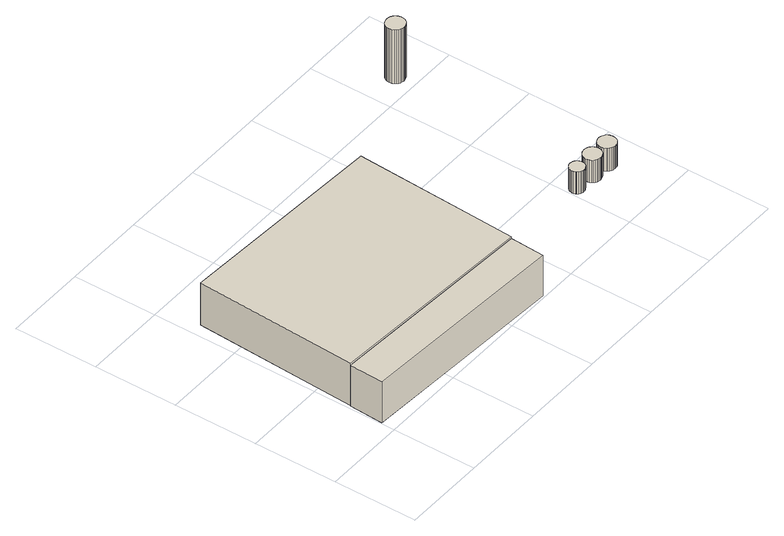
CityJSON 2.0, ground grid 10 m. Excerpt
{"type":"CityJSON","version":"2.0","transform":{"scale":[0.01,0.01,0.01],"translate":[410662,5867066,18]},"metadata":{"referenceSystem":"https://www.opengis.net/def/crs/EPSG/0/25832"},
"CityObjects":{
"building1":{"type":"Building","attributes":{"Gemeindeschluessel":"03454033","AbsoluteHoehe":"18.55","MittlereTraufHoehe":"23.951","Firsthoehe":"24.387","function":"51009_1610","roofType":"2100","measuredHeight":5.84},"address":[{"country":"Germany","locality":"Lorup"}],"geometry":[{"type":"MultiSurface","lod":"1","boundaries":[[[0,1,2,3]],[[4,5,6,7]],[[4,7,3,2]],[[5,4,2,1]],[[6,5,1,0]],[[7,6,0,3]]]}]},
"building2":{"type":"Building","attributes":{"Gemeindeschluessel":"03454033","AbsoluteHoehe":"18.599","MittlereTraufHoehe":"23.758","Firsthoehe":"25.237","function":"31001_2720","roofType":"3100","measuredHeight":6.64},"address":[{"country":"Germany","locality":"Lorup"}],"geometry":[{"type":"MultiSurface","lod":"1","boundaries":[[[8,9,10,11]],[[12,13,14,15]],[[12,15,11,10]],[[13,12,10,9]],[[14,13,9,8]],[[15,14,8,11]]]}]},
"building3":{"type":"Building","attributes":{"Gemeindeschluessel":"03454033","AbsoluteHoehe":"18.538","MittlereTraufHoehe":"21.442","Firsthoehe":"21.442","function":"51003_1201","roofType":"1000","measuredHeight":2.9},"address":[{"country":"Germany","locality":"Lorup"}],"geometry":[{"type":"MultiSurface","lod":"1","boundaries":[[[16,17,18,19,20,21,22,23,24,25,26,27,28,29,30,31,32,33,34,35,36,37,38,39,40,41,42,43,44,45,46,47,48,49,50,51]],[[52,53,54,55,56,57,58,59,60,61,62,63,64,65,66,67,68,69,70,71,72,73,74,75,76,77,78,79,80,81,82,83,84,85,86,87]],[[52,87,51,50]],[[53,52,50,49]],[[54,53,49,48]],[[55,54,48,47]],[[56,55,47,46]],[[57,56,46,45]],[[58,57,45,44]],[[59,58,44,43]],[[60,59,43,42]],[[61,60,42,41]],[[62,61,41,40]],[[63,62,40,39]],[[64,63,39,38]],[[65,64,38,37]],[[66,65,37,36]],[[67,66,36,35]],[[68,67,35,34]],[[69,68,34,33]],[[70,69,33,32]],[[71,70,32,31]],[[72,71,31,30]],[[73,72,30,29]],[[74,73,29,28]],[[75,74,28,27]],[[76,75,27,26]],[[77,76,26,25]],[[78,77,25,24]],[[79,78,24,23]],[[80,79,23,22]],[[81,80,22,21]],[[82,81,21,20]],[[83,82,20,19]],[[84,83,19,18]],[[85,84,18,17]],[[86,85,17,16]],[[87,86,16,51]]]}]},
"building4":{"type":"Building","attributes":{"Gemeindeschluessel":"03454033","AbsoluteHoehe":"18.495","MittlereTraufHoehe":"21.458","Firsthoehe":"21.458","function":"51003_1201","roofType":"1000","measuredHeight":2.96},"address":[{"country":"Germany","locality":"Lorup"}],"geometry":[{"type":"MultiSurface","lod":"1","boundaries":[[[88,89,90,91,92,93,94,95,96,97,98,99,100,101,102,103,104,105,106,107,108,109,110,111,112,113,114,115,116,117,118,119,120,121,122,123,124]],[[125,126,127,128,129,130,131,132,133,134,135,136,137,138,139,140,141,142,143,144,145,146,147,148,149,150,151,152,153,154,155,156,157,158,159,160,161]],[[125,161,124,123]],[[126,125,123,122]],[[127,126,122,121]],[[128,127,121,120]],[[129,128,120,119]],[[130,129,119,118]],[[131,130,118,117]],[[132,131,117,116]],[[133,132,116,115]],[[134,133,115,114]],[[135,134,114,113]],[[136,135,113,112]],[[137,136,112,111]],[[138,137,111,110]],[[139,138,110,109]],[[140,139,109,108]],[[141,140,108,107]],[[142,141,107,106]],[[143,142,106,105]],[[144,143,105,104]],[[145,144,104,103]],[[146,145,103,102]],[[147,146,102,101]],[[148,147,101,100]],[[149,148,100,99]],[[150,149,99,98]],[[151,150,98,97]],[[152,151,97,96]],[[153,152,96,95]],[[154,153,95,94]],[[155,154,94,93]],[[156,155,93,92]],[[157,156,92,91]],[[158,157,91,90]],[[159,158,90,89]],[[160,159,89,88]],[[161,160,88,124]]]}]},
"building5":{"type":"Building","attributes":{"Gemeindeschluessel":"03454033","AbsoluteHoehe":"18.459","MittlereTraufHoehe":"21.465","Firsthoehe":"21.465","function":"51003_1201","roofType":"1000","measuredHeight":3.01},"address":[{"country":"Germany","locality":"Lorup"}],"geometry":[{"type":"MultiSurface","lod":"1","boundaries":[[[162,163,164,165,166,167,168,169,170,171,172,173,174,175,176,177,178,179,180,181,182,183,184,185,186,187,188,189,190,191,192,193,194,195,196,197,198,199]],[[200,201,202,203,204,205,206,207,208,209,210,211,212,213,214,215,216,217,218,219,220,221,222,223,224,225,226,227,228,229,230,231,232,233,234,235,236,237]],[[200,237,199,198]],[[201,200,198,197]],[[202,201,197,196]],[[203,202,196,195]],[[204,203,195,194]],[[205,204,194,193]],[[206,205,193,192]],[[207,206,192,191]],[[208,207,191,190]],[[209,208,190,189]],[[210,209,189,188]],[[211,210,188,187]],[[212,211,187,186]],[[213,212,186,185]],[[214,213,185,184]],[[215,214,184,183]],[[216,215,183,182]],[[217,216,182,181]],[[218,217,181,180]],[[219,218,180,179]],[[220,219,179,178]],[[221,220,178,177]],[[222,221,177,176]],[[223,222,176,175]],[[224,223,175,174]],[[225,224,174,173]],[[226,225,173,172]],[[227,226,172,171]],[[228,227,171,170]],[[229,228,170,169]],[[230,229,169,168]],[[231,230,168,167]],[[232,231,167,166]],[[233,232,166,165]],[[234,233,165,164]],[[235,234,164,163]],[[236,235,163,162]],[[237,236,162,199]]]}]},
"building6":{"type":"Building","attributes":{"Gemeindeschluessel":"03454033","AbsoluteHoehe":"18.514","MittlereTraufHoehe":"25.624","Firsthoehe":"25.624","function":"51003_1201","roofType":"1000","measuredHeight":7.11},"address":[{"country":"Germany","locality":"Lorup"}],"geometry":[{"type":"MultiSurface","lod":"1","boundaries":[[[238,239,240,241,242,243,244,245,246,247,248,249,250,251,252,253,254,255,256,257,258,259,260,261,262,263,264,265,266,267,268,269,270,271,272,273,274,275,276,277]],[[278,279,280,281,282,283,284,285,286,287,288,289,290,291,292,293,294,295,296,297,298,299,300,301,302,303,304,305,306,307,308,309,310,311,312,313,314,315,316,317]],[[278,317,277,276]],[[279,278,276,275]],[[280,279,275,274]],[[281,280,274,273]],[[282,281,273,272]],[[283,282,272,271]],[[284,283,271,270]],[[285,284,270,269]],[[286,285,269,268]],[[287,286,268,267]],[[288,287,267,266]],[[289,288,266,265]],[[290,289,265,264]],[[291,290,264,263]],[[292,291,263,262]],[[293,292,262,261]],[[294,293,261,260]],[[295,294,260,259]],[[296,295,259,258]],[[297,296,258,257]],[[298,297,257,256]],[[299,298,256,255]],[[300,299,255,254]],[[301,300,254,253]],[[302,301,253,252]],[[303,302,252,251]],[[304,303,251,250]],[[305,304,250,249]],[[306,305,249,248]],[[307,306,248,247]],[[308,307,247,246]],[[309,308,246,245]],[[310,309,245,244]],[[311,310,244,243]],[[312,311,243,242]],[[313,312,242,241]],[[314,313,241,240]],[[315,314,240,239]],[[316,315,239,238]],[[317,316,238,277]]]}]}
},
"vertices":[
[2555,21,595],[2577,430,595],[32,572,595],[10,163,595],[32,572,55],[2577,430,55],[2555,21,55],[10,163,55],
[32,572,618],[2577,430,618],[2681,2394,618],[141,2530,618],[2681,2394,60],[2577,430,60],[32,572,60],[141,2530,60],
[4029,689,344],[4032,684,344],[4046,669,344],[4061,659,344],[4076,652,344],[4090,649,344],[4103,648,344],[4115,649,344],[4129,652,344],[4145,659,344],[4160,669,344],[4174,684,344],[4177,689,344],[4182,698,344],[4188,717,344],[4190,736,344],[4189,752,344],[4185,766,344],[4179,778,344],[4172,788,344],[4163,799,344],[4150,809,344],[4133,818,344],[4113,822,344],[4103,823,344],[4092,822,344],[4072,818,344],[4056,809,344],[4043,799,344],[4033,788,344],[4026,778,344],[4021,766,344],[4017,752,344],[4015,736,344],[4017,717,344],[4024,698,344],[4017,717,54],[4015,736,54],[4017,752,54],[4021,766,54],[4026,778,54],[4033,788,54],[4043,799,54],[4056,809,54],[4072,818,54],[4092,822,54],[4103,823,54],[4113,822,54],[4133,818,54],[4150,809,54],[4163,799,54],[4172,788,54],[4179,778,54],[4185,766,54],[4189,752,54],[4190,736,54],[4188,717,54],[4182,698,54],[4177,689,54],[4174,684,54],[4160,669,54],[4145,659,54],[4129,652,54],[4115,649,54],[4103,648,54],[4090,649,54],[4076,652,54],[4061,659,54],[4046,669,54],[4032,684,54],[4029,689,54],[4024,698,54],
[4274,659,346],[4290,645,346],[4307,634,346],[4323,628,346],[4339,625,346],[4353,624,346],[4366,625,346],[4382,628,346],[4398,634,346],[4415,645,346],[4431,659,346],[4441,673,346],[4452,694,346],[4457,715,346],[4458,735,346],[4455,752,346],[4451,767,346],[4445,780,346],[4437,791,346],[4427,803,346],[4414,815,346],[4397,825,346],[4376,832,346],[4353,834,346],[4352,834,346],[4329,832,346],[4309,825,346],[4292,815,346],[4278,803,346],[4268,791,346],[4261,780,346],[4255,767,346],[4250,752,346],[4248,735,346],[4248,715,346],[4253,694,346],[4264,673,346],[4253,694,50],[4248,715,50],[4248,735,50],[4250,752,50],[4255,767,50],[4261,780,50],[4268,791,50],[4278,803,50],[4292,815,50],[4309,825,50],[4329,832,50],[4352,834,50],[4353,834,50],[4376,832,50],[4397,825,50],[4414,815,50],[4427,803,50],[4437,791,50],[4445,780,50],[4451,767,50],[4455,752,50],[4458,735,50],[4457,715,50],[4452,694,50],[4441,673,50],[4431,659,50],[4415,645,50],[4398,634,50],[4382,628,50],[4366,625,50],[4353,624,50],[4339,625,50],[4323,628,50],[4307,634,50],[4290,645,50],[4274,659,50],[4264,673,50],
[4499,662,346],[4509,648,346],[4525,634,346],[4542,624,346],[4558,617,346],[4573,614,346],[4587,613,346],[4601,614,346],[4616,617,346],[4633,624,346],[4650,634,346],[4666,648,346],[4676,662,346],[4686,683,346],[4691,704,346],[4692,724,346],[4690,742,346],[4685,756,346],[4679,769,346],[4672,781,346],[4662,792,346],[4648,804,346],[4631,814,346],[4611,821,346],[4588,823,346],[4587,823,346],[4564,821,346],[4543,814,346],[4526,804,346],[4513,792,346],[4503,781,346],[4495,769,346],[4489,756,346],[4485,742,346],[4482,724,346],[4483,704,346],[4488,683,346],[4498,662,346],[4488,683,46],[4483,704,46],[4482,724,46],[4485,742,46],[4489,756,46],[4495,769,46],[4503,781,46],[4513,792,46],[4526,804,46],[4543,814,46],[4564,821,46],[4587,823,46],[4588,823,46],[4611,821,46],[4631,814,46],[4648,804,46],[4662,792,46],[4672,781,46],[4679,769,46],[4685,756,46],[4690,742,46],[4692,724,46],[4691,704,46],[4686,683,46],[4676,662,46],[4666,648,46],[4650,634,46],[4633,624,46],[4616,617,46],[4601,614,46],[4587,613,46],[4573,614,46],[4558,617,46],[4542,624,46],[4525,634,46],[4509,648,46],[4499,662,46],[4498,662,46],
[4318,3179,762],[4331,3162,762],[4347,3148,762],[4365,3138,762],[4381,3132,762],[4397,3128,762],[4411,3128,762],[4425,3128,762],[4441,3132,762],[4457,3138,762],[4475,3148,762],[4491,3162,762],[4504,3179,762],[4506,3182,762],[4516,3204,762],[4520,3225,762],[4521,3245,762],[4518,3263,762],[4513,3278,762],[4507,3291,762],[4500,3302,762],[4490,3315,762],[4476,3326,762],[4459,3337,762],[4438,3344,762],[4415,3347,762],[4411,3347,762],[4407,3347,762],[4384,3344,762],[4363,3337,762],[4346,3326,762],[4333,3315,762],[4322,3302,762],[4315,3291,762],[4309,3278,762],[4304,3263,762],[4301,3245,762],[4302,3225,762],[4306,3204,762],[4316,3182,762],[4306,3204,51],[4302,3225,51],[4301,3245,51],[4304,3263,51],[4309,3278,51],[4315,3291,51],[4322,3302,51],[4333,3315,51],[4346,3326,51],[4363,3337,51],[4384,3344,51],[4407,3347,51],[4411,3347,51],[4415,3347,51],[4438,3344,51],[4459,3337,51],[4476,3326,51],[4490,3315,51],[4500,3302,51],[4507,3291,51],[4513,3278,51],[4518,3263,51],[4521,3245,51],[4520,3225,51],[4516,3204,51],[4506,3182,51],[4504,3179,51],[4491,3162,51],[4475,3148,51],[4457,3138,51],[4441,3132,51],[4425,3128,51],[4411,3128,51],[4397,3128,51],[4381,3132,51],[4365,3138,51],[4347,3148,51],[4331,3162,51],[4318,3179,51],[4316,3182,51]
]}
